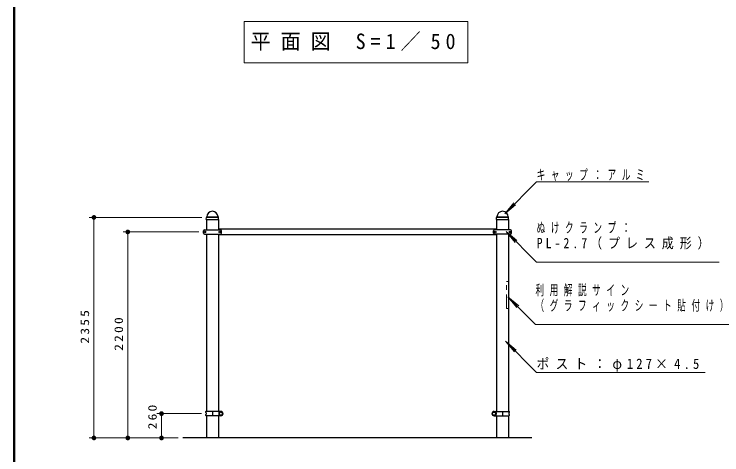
# Model space of a CAD drawing. Units: millimetres on the paper, with parts at other scales. Extents: x -365 to 0, y -54 to 257.
# Drawn here: x -365 to -213.8, y 79.5 to 173.6 of the extents above; entities that cross this region are included whole.
import ezdxf

# ---------------------------------------------------------------- set-up
doc = ezdxf.new("R2010")
doc.units = ezdxf.units.MM
doc.linetypes.add('USER3', pattern=[8, 3, -1, 1, -1, 1, -1])
doc.layers.add('LY_1', color=7, linetype='Continuous', lineweight=13)
doc.styles.add('ＭＳ ゴシック', font='')
doc.styles.get('ＭＳ ゴシック').set_extended_font_data('MS Gothic')

# ---------------------------------------------------------------- blocks, each defined once
blk = doc.blocks.new('filled_dot')
at = {"color": 0, "linetype": 'Continuous', "lineweight": -2, "const_width": 1.25}
blk.add_lwpolyline([(-0.625, 0, 1), (0.625, 0, 1)], format="xyb", close=True, dxfattribs=at)

msp = doc.modelspace()

# ---------------------------------------------------------------- linework, layer by layer
at = {"layer": 'LY_1', "lineweight": 50}
msp.add_line((-365, 257), (-365, 0), dxfattribs=at)
at = {"layer": 'LY_1'}
for p, q in [((-315.874, 172.02), (-315.874, 163.22)), ((-268.074, 172.02), (-315.874, 172.02)), ((-268.074, 163.22), (-268.074, 172.02)), ((-315.874, 163.22), (-268.074, 163.22)), ((-253.374, 137.802), (-260.179, 130.997)), ((-253.374, 137.802), (-229.374, 137.802)), ((-260.179, 130.997), (-258.251, 133.295)), ((-260.179, 130.997), (-257.881, 132.925)), ((-324.917, 130.207), (-348.958, 130.207)), ((-347.958, 83.107), (-347.958, 130.207)), ((-323.91, 130.215), (-321.385, 130.215)), ((-323.83, 130.307), (-321.465, 130.307)), ((-261.918, 130.215), (-259.393, 130.215)), ((-261.838, 130.307), (-259.473, 130.307)), ((-325.568, 127.107), (-341.721, 127.107)), ((-340.721, 83.107), (-340.721, 127.107)), ((-259.87, 127.175), (-257.941, 124.877)), ((-259.87, 127.175), (-257.572, 125.247)), ((-253.374, 120.68), (-259.87, 127.175)), ((-253.374, 120.68), (-214.374, 120.68)), ((-259.497, 113.258), (-257.574, 110.955)), ((-259.497, 113.258), (-257.204, 111.324)), ((-253.628, 107.36), (-259.497, 113.258)), ((-253.628, 107.36), (-211.628, 107.36)), ((-260.053, 103.786), (-258.124, 101.488)), ((-260.053, 103.786), (-257.755, 101.858)), ((-253.374, 97.108), (-260.053, 103.786)), ((-253.374, 97.108), (-217.374, 97.108)), ((-324.997, 88.307), (-334.517, 88.307)), ((-333.517, 83.107), (-333.517, 88.307)), ((-329.976, 83.107), (-348.958, 83.107)), ((-329.976, 83.107), (-341.721, 83.107)), ((-329.976, 83.107), (-334.517, 83.107))]:
    msp.add_line(p, q, dxfattribs=at)
at = {"layer": 'LY_1', "lineweight": 25}
for p, q in [((-323.947, 129.777), (-323.939, 130.183)), ((-323.916, 130.238), (-323.865, 130.289)), ((-321.379, 130.238), (-321.43, 130.289)), ((-321.348, 129.777), (-321.356, 130.183)), ((-261.955, 129.777), (-261.947, 130.183)), ((-261.924, 130.238), (-261.873, 130.289)), ((-259.387, 130.238), (-259.438, 130.289)), ((-259.356, 129.777), (-259.364, 130.183)), ((-323.937, 129.767), (-321.358, 129.767)), ((-323.917, 129.767), (-323.917, 127.557)), ((-321.377, 129.767), (-321.377, 127.557)), ((-261.945, 129.767), (-259.366, 129.767)), ((-261.925, 129.767), (-261.925, 127.557)), ((-259.385, 129.767), (-259.385, 127.557)), ((-324.568, 126.857), (-324.568, 127.357)), ((-324.368, 127.557), (-320.927, 127.557)), ((-261.948, 127.71), (-321.355, 127.71)), ((-321.355, 127.71), (-321.355, 127.557)), ((-320.727, 126.857), (-320.727, 127.357)), ((-262.576, 126.857), (-262.576, 127.357)), ((-258.935, 127.557), (-262.376, 127.557)), ((-261.948, 127.71), (-261.948, 127.557)), ((-258.735, 126.857), (-258.735, 127.357)), ((-324.368, 126.657), (-320.927, 126.657)), ((-323.917, 126.657), (-323.917, 88.757)), ((-321.377, 126.657), (-321.377, 88.757)), ((-321.355, 126.657), (-321.355, 126.504)), ((-261.948, 126.504), (-321.355, 126.504)), ((-258.935, 126.657), (-262.376, 126.657)), ((-261.948, 126.657), (-261.948, 126.504)), ((-261.925, 126.657), (-261.925, 88.757)), ((-259.385, 126.657), (-259.385, 88.757)), ((-320.831, 88.757), (-323.997, 88.757)), ((-323.997, 88.441), (-323.997, 88.173)), ((-320.831, 87.857), (-323.997, 87.857)), ((-323.917, 87.857), (-323.917, 83.107)), ((-322.647, 88.757), (-322.647, 87.857)), ((-321.377, 87.857), (-321.377, 83.107)), ((-321.297, 88.441), (-321.297, 88.173)), ((-262.472, 88.757), (-259.305, 88.757)), ((-262.472, 87.857), (-259.305, 87.857)), ((-262.005, 88.441), (-262.005, 88.173)), ((-261.925, 87.857), (-261.925, 83.107)), ((-260.655, 88.757), (-260.655, 87.857)), ((-259.385, 87.857), (-259.385, 83.107)), ((-259.305, 88.441), (-259.305, 88.173)), ((-254.385, 83.107), (-328.976, 83.107))]:
    msp.add_line(p, q, dxfattribs=at)
at = {"layer": 'LY_1', "linetype": 'USER3'}
for p, q in [((-259.813, 110.757), (-259.813, 116.507)), ((-259.813, 116.507), (-259.385, 116.507)), ((-259.813, 110.757), (-259.385, 110.757))]:
    msp.add_line(p, q, dxfattribs=at)
at = {"layer": 'LY_1', "lineweight": 25}
for centre, radius in [((-324.247, 127.107), 0.18), ((-321.047, 127.107), 0.18), ((-262.255, 127.107), 0.18), ((-259.055, 127.107), 0.18), ((-320.831, 88.307), 0.329), ((-262.472, 88.307), 0.329)]:
    msp.add_circle(centre, radius, dxfattribs=at)
for centre, radius, start, end in [((-323.859, 130.182), 0.08, 135, 178.99605), ((-323.907, 130.332), 0.06, 315, 358.85842), ((-322.647, 130.307), 1.2, 1.14005, 178.85842), ((-321.388, 130.332), 0.06, 181.14005, 225), ((-321.436, 130.182), 0.08, 1.00395, 45), ((-261.867, 130.182), 0.08, 135, 178.99605), ((-261.915, 130.332), 0.06, 315, 358.85842), ((-260.655, 130.307), 1.2, 1.14005, 178.85842), ((-259.396, 130.332), 0.06, 181.14005, 225), ((-259.444, 130.182), 0.08, 1.00395, 45), ((-323.937, 129.777), 0.01, 178.87801, 270), ((-321.358, 129.777), 0.01, 270, 1.12199), ((-261.945, 129.777), 0.01, 178.87801, 270), ((-259.366, 129.777), 0.01, 270, 1.12199), ((-324.368, 127.357), 0.2, 90, 180), ((-320.927, 127.357), 0.2, 0, 90), ((-262.376, 127.357), 0.2, 90, 180), ((-258.935, 127.357), 0.2, 0, 90), ((-324.368, 126.857), 0.2, 180, 270), ((-320.927, 126.857), 0.2, 270, 0), ((-262.376, 126.857), 0.2, 180, 270), ((-258.935, 126.857), 0.2, 270, 0), ((-323.997, 88.637), 0.12, 90, 242.96431), ((-323.997, 87.977), 0.12, 117.03569, 270), ((-324.097, 88.441), 0.1, 0, 62.96431), ((-324.097, 88.173), 0.1, 297.03569, 0), ((-321.297, 88.637), 0.12, 297.03569, 90), ((-321.197, 88.441), 0.1, 117.03569, 180), ((-321.197, 88.173), 0.1, 180, 242.96431), ((-321.297, 87.977), 0.12, 270, 62.96431), ((-320.831, 88.307), 0.45, 270, 90), ((-262.472, 88.307), 0.45, 90, 270), ((-262.005, 88.637), 0.12, 90, 242.96431), ((-262.005, 87.977), 0.12, 117.03569, 270), ((-262.105, 88.441), 0.1, 0, 62.96431), ((-262.105, 88.173), 0.1, 297.03569, 0), ((-259.305, 88.637), 0.12, 297.03569, 90), ((-259.205, 88.441), 0.1, 117.03569, 180), ((-259.205, 88.173), 0.1, 180, 242.96431), ((-259.305, 87.977), 0.12, 270, 62.96431)]:
    msp.add_arc(centre, radius, start, end, dxfattribs=at)

# ---------------------------------------------------------------- block references
at = {"layer": 'LY_1', "xscale": 0.4, "yscale": 0.4}
for p, rotation in [((-347.958, 130.207), 270), ((-340.721, 127.107), 270), ((-333.517, 88.307), 270), ((-347.958, 83.107), 90), ((-340.721, 83.107), 90), ((-333.517, 83.107), 90)]:
    msp.add_blockref('filled_dot', p, dxfattribs=dict(at, rotation=rotation))

# ---------------------------------------------------------------- texts
at = {"layer": 'LY_1', "style": 'ＭＳ ゴシック'}
for s, insert, char_height, attachment_point in [('\\T1.5;\\W0.95;平面図\\~S=1／50', (-314.474, 167.62), 3.299, 4), ('\\T1.64;\\W0.6;キャップ：アルミ', (-253.374, 137.952), 2.199, 7), ('\\T1.64;\\W0.6;ぬけクランプ：', (-253.374, 129.13), 2.199, 1), ('\\T1.5;\\W0.85;PL-2.7（プレス成形）', (-253.374, 125.83), 2.199, 1), ('\\T1.64;\\W0.6;利用解説サイン', (-253.628, 115.81), 2.199, 1), ('\\T1.64;\\W0.6;（グラフィックシート貼付け）', (-253.628, 112.51), 2.199, 1), ('\\T1.5;\\W0.9;ポスト：φ127×4.5', (-253.374, 97.258), 2.199, 7)]:
    msp.add_mtext(s, dxfattribs=dict(at, insert=insert, char_height=char_height, attachment_point=attachment_point))
at = {"layer": 'LY_1', "char_height": 1.833, "attachment_point": 8, "rotation": 90, "style": 'ＭＳ ゴシック'}
for s, insert in [('\\T1.33;\\W1.15;2355', (-348.958, 107.073)), ('\\T1.33;\\W1.15;2200', (-341.721, 105.534)), ('\\T1.33;\\W1.15;260', (-334.517, 87.81))]:
    msp.add_mtext(s, dxfattribs=dict(at, insert=insert))

doc.saveas('drawing.dxf')
